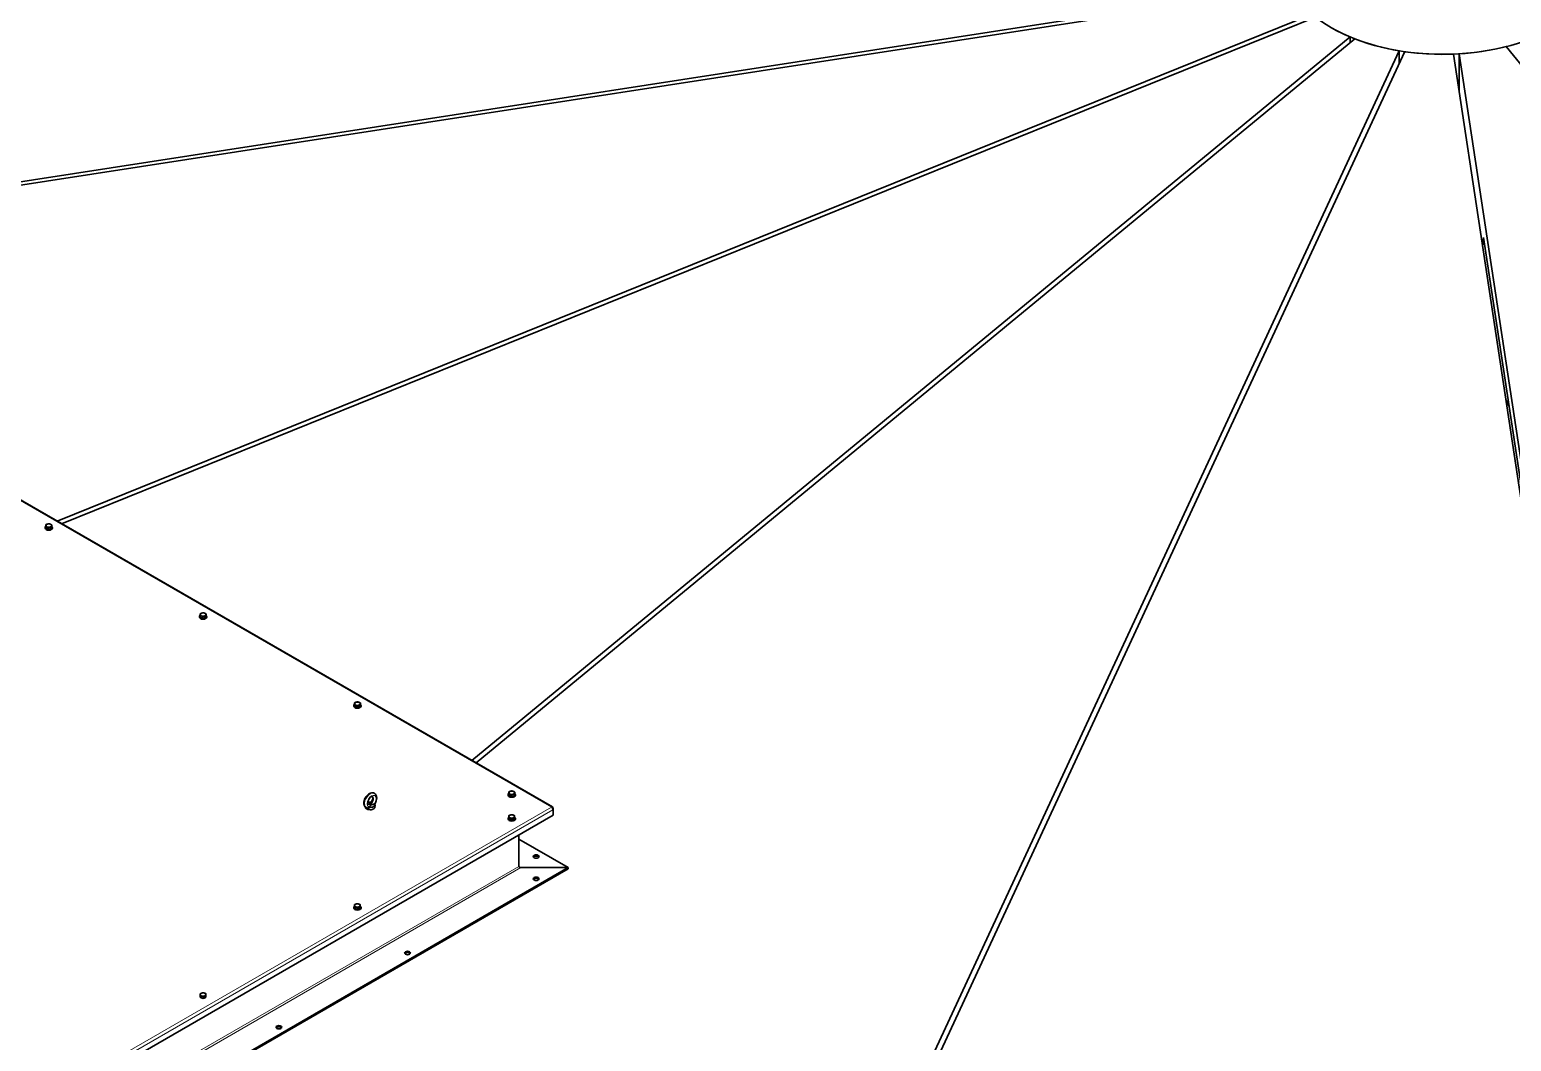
# Model space of a CAD drawing. Header units: millimetres. Extents: x 0 to 42050, y 0 to 29700.
# Drawn here: x 24983 to 26612, y 11432 to 12545 of the extents above; entities that cross this region are included whole.
import ezdxf

# ---------------------------------------------------------------- set-up
doc = ezdxf.new("R2010")
doc.units = ezdxf.units.MM
doc.header["$LTSCALE"] = 50
doc.layers.add('Visible', color=7, linetype='Continuous', lineweight=35)
doc.layers.add('Visible Narrow', color=7, linetype='Continuous', lineweight=18)

msp = doc.modelspace()

# ---------------------------------------------------------------- linework, layer by layer
at = {"layer": 'Visible', "color": 9, "true_color": 0xc0c0c0}
for p, q in [((23652.22, 12173.32), (26368.99, 12593.61)), ((26370.65, 12590.04), (23655.14, 12169.95)), ((25013.47, 12004.11), (26393.34, 12561.95)), ((26397.01, 12558.92), (25018.07, 12001.46)), ((25469.43, 11740.87), (26434.97, 12537)), ((26440.22, 12534.88), (25474.02, 11738.22)), ((26434.97, 12537), (26434.97, 12530.56)), ((26495.05, 12520.83), (25873.87, 11182.37)), ((25874.98, 11199.03), (26488.87, 12521.78)), ((26488.87, 12521.78), (26488.87, 12507.51)), ((26711.87, 11440.29), (26548.54, 12518.12)), ((26554.91, 12518.45), (26717.84, 11443.24)), ((26554.91, 12476.05), (26554.91, 12518.45)), ((27634.61, 11253.86), (26606.77, 12526.47)), ((26581.59, 12316.25), (26580.63, 12306.33)), ((26714.16, 11441.42), (26581.59, 12316.25)), ((26609.77, 12130.33), (26606.11, 12138.22))]:
    msp.add_line(p, q, dxfattribs=at)
at = {"layer": 'Visible'}
for p, q in [((25557.92, 11689.78), (24812.91, 12119.91)), ((25000.05, 11996.66), (25000.05, 11997.31)), ((25000.65, 11998.42), (25000.65, 11996.67)), ((25002.13, 11996.03), (25000.65, 11996.67)), ((25003.6, 11995.39), (25002.13, 11996.03)), ((25003.6, 11997.14), (25003.6, 11995.39)), ((25005.3, 11995.81), (25003.6, 11995.39)), ((25007, 11996.23), (25005.3, 11995.81)), ((25007, 11997.98), (25007, 11996.23)), ((25007.22, 11997.29), (25007, 11996.23)), ((25007.45, 11998.35), (25007.22, 11997.29)), ((25007.25, 11997.4), (25007.25, 11997.31)), ((25007.45, 12000.1), (25007.45, 11998.35)), ((25008.05, 11996.66), (25008.05, 11997.31)), ((25169.75, 11898.68), (25169.75, 11899.34)), ((25170.35, 11900.44), (25170.35, 11898.69)), ((25171.83, 11898.05), (25170.35, 11898.69)), ((25173.31, 11897.41), (25171.83, 11898.05)), ((25173.31, 11899.16), (25173.31, 11897.41)), ((25175.01, 11897.83), (25173.31, 11897.41)), ((25176.71, 11898.25), (25175.01, 11897.83)), ((25176.71, 11900), (25176.71, 11898.25)), ((25176.93, 11899.31), (25176.71, 11898.25)), ((25177.15, 11900.37), (25176.93, 11899.31)), ((25176.95, 11899.42), (25176.95, 11899.34)), ((25177.15, 11902.12), (25177.15, 11900.37)), ((25177.75, 11898.68), (25177.75, 11899.34)), ((25339.46, 11800.7), (25339.46, 11801.36)), ((25340.06, 11802.46), (25340.06, 11800.71)), ((25341.54, 11800.07), (25340.06, 11800.71)), ((25343.02, 11799.43), (25341.54, 11800.07)), ((25343.02, 11801.18), (25343.02, 11799.43)), ((25344.71, 11799.85), (25343.02, 11799.43)), ((25346.41, 11800.27), (25344.71, 11799.85)), ((25346.41, 11802.02), (25346.41, 11800.27)), ((25346.63, 11801.33), (25346.41, 11800.27)), ((25346.86, 11802.39), (25346.63, 11801.33)), ((25346.66, 11801.44), (25346.66, 11801.36)), ((25346.86, 11804.14), (25346.86, 11802.39)), ((25347.46, 11800.7), (25347.46, 11801.36)), ((25362.14, 11704.78), (25362.06, 11704.82)), ((25509.16, 11702.72), (25509.16, 11703.38)), ((25509.77, 11704.48), (25509.77, 11702.73)), ((25511.24, 11702.09), (25509.77, 11702.73)), ((25512.72, 11701.45), (25511.24, 11702.09)), ((25512.72, 11703.2), (25512.72, 11701.45)), ((25514.42, 11701.87), (25512.72, 11701.45)), ((25516.12, 11702.29), (25514.42, 11701.87)), ((25516.12, 11704.04), (25516.12, 11702.29)), ((25516.34, 11703.35), (25516.12, 11702.29)), ((25516.56, 11704.41), (25516.34, 11703.35)), ((25516.36, 11703.46), (25516.36, 11703.38)), ((25516.56, 11706.16), (25516.56, 11704.41)), ((25517.16, 11702.72), (25517.16, 11703.38)), ((25352.37, 11688.6), (25352.39, 11689.67)), ((25352.37, 11688.6), (25355.76, 11686.64)), ((25353.31, 11689.09), (25352.89, 11689.33)), ((25355.76, 11686.64), (25355.69, 11690.07)), ((25356.2, 11686.89), (25355.76, 11686.64)), ((25356.67, 11693.26), (25356.67, 11693.26)), ((25362.6, 11692.27), (25362.6, 11689.66)), ((25362.83, 11690.72), (25362.6, 11690.59)), ((25362.83, 11690.72), (25362.76, 11694.15)), ((25557.92, 11688.39), (25558.42, 11688.68)), ((25558.04, 11688.17), (25558.67, 11688.54)), ((25558.4, 11687.02), (25558.67, 11686.86)), ((25558.67, 11688.54), (25558.42, 11688.68)), ((25558.42, 11686.72), (25558.67, 11686.86)), ((25558.67, 11686.86), (25558.67, 11688.54)), ((25558.67, 11686.86), (25558.67, 11680.66)), ((25558.67, 11680.66), (25020.1, 11369.71)), ((25509.16, 11676.59), (25509.16, 11677.25)), ((25509.95, 11680.24), (25509.95, 11678.49)), ((25509.96, 11677.43), (25509.95, 11678.49)), ((25509.96, 11677.44), (25509.96, 11677.25)), ((25509.98, 11676.36), (25509.96, 11677.43)), ((25509.98, 11678.11), (25509.98, 11676.36)), ((25511.59, 11675.84), (25509.98, 11676.36)), ((25513.2, 11675.31), (25511.59, 11675.84)), ((25513.2, 11677.06), (25513.2, 11675.31)), ((25514.79, 11675.85), (25513.2, 11675.31)), ((25516.38, 11676.39), (25514.79, 11675.85)), ((25516.38, 11678.14), (25516.38, 11676.39)), ((25517.16, 11676.59), (25517.16, 11677.25)), ((25521.09, 11658.96), (25521.09, 11624.34)), ((25575.39, 11623.03), (25521.09, 11654.38)), ((25087.38, 11341.28), (25575.39, 11623.03)), ((25088.88, 11340.84), (25575.39, 11621.72)), ((25575.39, 11623.03), (25523.35, 11623.03)), ((25523.35, 11623.03), (25575.39, 11623.03)), ((25575.39, 11623.03), (25575.39, 11621.72)), ((25575.39, 11623.03), (25575.39, 11623.03)), ((25339.46, 11578.62), (25339.46, 11579.27)), ((25340.24, 11582.26), (25340.24, 11580.51)), ((25340.26, 11579.45), (25340.24, 11580.51)), ((25340.26, 11579.46), (25340.26, 11579.27)), ((25340.28, 11578.38), (25340.26, 11579.45)), ((25340.28, 11580.13), (25340.28, 11578.38)), ((25341.88, 11577.86), (25340.28, 11578.38)), ((25343.49, 11577.33), (25341.88, 11577.86)), ((25343.49, 11579.08), (25343.49, 11577.33)), ((25345.08, 11577.87), (25343.49, 11577.33)), ((25346.68, 11578.42), (25345.08, 11577.87)), ((25346.68, 11580.16), (25346.68, 11578.42)), ((25347.46, 11578.62), (25347.46, 11579.27)), ((25170.54, 11484.28), (25170.54, 11482.53)), ((25170.55, 11481.47), (25170.54, 11482.53)), ((25170.55, 11481.48), (25170.55, 11481.29)), ((25170.57, 11480.4), (25170.55, 11481.47)), ((25170.57, 11482.15), (25170.57, 11480.4)), ((25172.18, 11479.88), (25170.57, 11480.4)), ((25173.79, 11479.35), (25172.18, 11479.88)), ((25173.79, 11481.1), (25173.79, 11479.35)), ((25175.38, 11479.89), (25173.79, 11479.35)), ((25176.97, 11480.44), (25175.38, 11479.89)), ((25176.97, 11482.18), (25176.97, 11480.44))]:
    msp.add_line(p, q, dxfattribs=at)
at = {"layer": 'Visible', "color": 9, "true_color": 0xc0c0c0}
for centre, major_axis, start_param, end_param in [((26536.67, 12521.29), (-3300, 0), 6.0962024, 9.6168762), ((26536.67, 12617.63), (-172.76, 0), 0.6293888, 0.9414076), ((26536.67, 12617.63), (-172.76, 0), 0.9784546, 1.2904734), ((26536.67, 12521.29), (-3260, 0), 0, 1.3652724), ((26536.67, 12521.29), (3260, 0), 4.532673, 6.2831853), ((26536.67, 12617.63), (-172.76, 0), 1.3275205, 1.6395393), ((26536.67, 12617.63), (-172.76, 0), 1.6765863, 1.9886051)]:
    msp.add_ellipse(centre, major_axis=major_axis, ratio=0.5773503, start_param=start_param, end_param=end_param, dxfattribs=at)
msp.add_ellipse((26536.67, 12617.63), major_axis=(-172.74, 0), ratio=0.5773503, dxfattribs=at)
at = {"layer": 'Visible'}
for centre, major_axis, ratio, start_param, end_param in [((25004.05, 11997.31), (4, 0), 0.5773503, 2.5754935, 6.8388121), ((25004.05, 11996.66), (4, 0), 0.5773503, 3.1415927, 6.2831853), ((25004.05, 11999.41), (-3.2, 0), 0.5773503, 6.1631016, 7.2102992), ((25004.05, 11999.41), (-3.2, 0), 0.5773503, 5.1159041, 6.1631016), ((25004.05, 11997.31), (-3.2, 0), 0.5773503, 0.5122191, 1.3420087), ((25004.05, 11999.41), (-3.2, 0), 0.5773503, 0.9271139, 1.9743114), ((25004.05, 11999.41), (3.2, 0), 0.5773503, 0.9271139, 1.9743114), ((25004.05, 11997.31), (-3.2, 0), 0.5773503, 1.5289442, 2.4196787), ((25004.05, 11999.41), (3.2, 0), 0.5773503, 5.1159041, 6.1631016), ((25004.05, 11999.41), (3.2, 0), 0.5773503, 6.1631016, 7.2102992), ((25004.05, 11997.31), (3.2, 0), 0.5773503, 6.0035196, 6.2831853), ((25173.75, 11899.34), (4, 0), 0.5773503, 2.5754935, 6.8388121), ((25173.75, 11898.68), (4, 0), 0.5773503, 3.1415927, 6.2831853), ((25173.75, 11901.43), (-3.2, 0), 0.5773503, 6.1631016, 7.2102992), ((25173.75, 11901.43), (-3.2, 0), 0.5773503, 5.1159041, 6.1631016), ((25173.75, 11899.34), (-3.2, 0), 0.5773503, 0.5122191, 1.3420087), ((25173.75, 11901.43), (-3.2, 0), 0.5773503, 0.9271139, 1.9743114), ((25173.75, 11901.43), (3.2, 0), 0.5773503, 0.9271139, 1.9743114), ((25173.75, 11899.34), (-3.2, 0), 0.5773503, 1.5289442, 2.4196787), ((25173.75, 11901.43), (3.2, 0), 0.5773503, 5.1159041, 6.1631016), ((25173.75, 11901.43), (3.2, 0), 0.5773503, 6.1631016, 7.2102992), ((25173.75, 11899.34), (3.2, 0), 0.5773503, 6.0035196, 6.2831853), ((25343.46, 11801.36), (4, 0), 0.5773503, 2.5754935, 6.8388121), ((25343.46, 11800.7), (4, 0), 0.5773503, 3.1415927, 6.2831853), ((25343.46, 11803.45), (-3.2, 0), 0.5773503, 6.1631016, 7.2102992), ((25343.46, 11803.45), (-3.2, 0), 0.5773503, 5.1159041, 6.1631016), ((25343.46, 11801.36), (-3.2, 0), 0.5773503, 0.5122191, 1.3420087), ((25343.46, 11803.45), (-3.2, 0), 0.5773503, 0.9271139, 1.9743114), ((25343.46, 11803.45), (3.2, 0), 0.5773503, 0.9271139, 1.9743114), ((25343.46, 11801.36), (-3.2, 0), 0.5773503, 1.5289442, 2.4196787), ((25343.46, 11803.45), (3.2, 0), 0.5773503, 5.1159041, 6.1631016), ((25343.46, 11803.45), (3.2, 0), 0.5773503, 6.1631016, 7.2102992), ((25343.46, 11801.36), (3.2, 0), 0.5773503, 6.0035196, 6.2831853), ((25513.16, 11703.38), (4, 0), 0.5773503, 2.5754935, 6.8388121), ((25513.16, 11702.72), (4, 0), 0.5773503, 3.1415927, 6.2831853), ((25513.16, 11705.47), (-3.2, 0), 0.5773503, 6.1631016, 7.2102992), ((25513.16, 11705.47), (-3.2, 0), 0.5773503, 5.1159041, 6.1631016), ((25513.16, 11703.38), (-3.2, 0), 0.5773503, 0.5122191, 1.3420087), ((25513.16, 11705.47), (-3.2, 0), 0.5773503, 0.9271139, 1.9743114), ((25513.16, 11705.47), (3.2, 0), 0.5773503, 0.9271139, 1.9743114), ((25513.16, 11703.38), (-3.2, 0), 0.5773503, 1.5289442, 2.4196787), ((25513.16, 11705.47), (3.2, 0), 0.5773503, 5.1159041, 6.1631016), ((25513.16, 11705.47), (3.2, 0), 0.5773503, 6.1631016, 7.2102992), ((25513.16, 11703.38), (3.2, 0), 0.5773503, 6.0035196, 6.2831853), ((25357.6, 11692.27), (5, 0), 0.5773503, 1.3943417, 2.1674955), ((25357.6, 11692.27), (5, 0), 0.5773503, 4.4095243, 6.5860499), ((25357.6, 11768.16), (-3.49, 165.61), 0.0216007, 2.0652003, 2.0833215), ((25357.6, 11689.66), (5, 0), 0.5773503, 4.4276455, 6.2831853), ((25556.72, 11687.7), (1.2, 2.08), 0.5773503, 5.4977871, 7.0685835), ((25556.72, 11687.7), (1.2, -2.08), 0.5773503, 0.7853982, 2.3561945), ((25513.16, 11677.25), (4, 0), 0.5773503, 2.5053533, 6.9221564), ((25513.16, 11676.59), (4, 0), 0.5773503, 3.1415927, 6.2831853), ((25513.16, 11679.34), (-3.2, 0), 0.5773503, 5.245453, 6.2926506), ((25513.16, 11679.34), (-3.2, 0), 0.5773503, 0.0094653, 1.0566628), ((25513.16, 11677.25), (-3.2, 0), 0.5773503, 0, 0.0542781), ((25513.16, 11677.25), (-3.2, 0), 0.5773503, 0.6235085, 1.4898171), ((25513.16, 11679.34), (3.2, 0), 0.5773503, 1.0566628, 2.1038604), ((25513.16, 11679.34), (-3.2, 0), 0.5773503, 1.0566628, 2.1038604), ((25513.16, 11677.25), (-3.2, 0), 0.5773503, 1.6731041, 2.5346167), ((25513.16, 11679.34), (3.2, 0), 0.5773503, 0.0094653, 1.0566628), ((25513.16, 11679.34), (3.2, 0), 0.5773503, 5.245453, 6.2926506), ((25540.04, 11633.98), (3.2, 0), 0.5773503, 0.3613671, 2.7802255), ((25523.35, 11624.34), (-2.26, 0), 0.5774155, 0.0000565, 1.5708528), ((25523.35, 11624.34), (-2.26, 0), 0.5774155, 6.2831288, 7.8539252), ((25540.04, 11609.48), (3.2, 0), 0.5773503, 0.3613671, 2.7802255), ((25343.46, 11579.27), (4, 0), 0.5773503, 2.5053533, 6.9221564), ((25343.46, 11578.62), (4, 0), 0.5773503, 3.1415927, 6.2831853), ((25343.46, 11581.36), (-3.2, 0), 0.5773503, 5.245453, 6.2926506), ((25343.46, 11581.36), (-3.2, 0), 0.5773503, 0.0094653, 1.0566628), ((25343.46, 11579.27), (-3.2, 0), 0.5773503, 0, 0.0542781), ((25343.46, 11579.27), (-3.2, 0), 0.5773503, 0.6235085, 1.4898171), ((25343.46, 11581.36), (3.2, 0), 0.5773503, 1.0566628, 2.1038604), ((25343.46, 11581.36), (-3.2, 0), 0.5773503, 1.0566628, 2.1038604), ((25343.46, 11579.27), (-3.2, 0), 0.5773503, 1.6731041, 2.5346167), ((25343.46, 11581.36), (3.2, 0), 0.5773503, 0.0094653, 1.0566628), ((25343.46, 11581.36), (3.2, 0), 0.5773503, 5.245453, 6.2926506), ((25398.61, 11527.83), (3.2, 0), 0.5773503, 0.3613671, 2.7802255), ((25173.75, 11483.38), (-3.2, 0), 0.5773503, 5.245453, 6.2926506), ((25173.75, 11483.38), (-3.2, 0), 0.5773503, 0.0094653, 1.0566628), ((25173.75, 11481.29), (-3.2, 0), 0.5773503, 0, 0.0542781), ((25173.75, 11481.29), (-3.2, 0), 0.5773503, 0.6235085, 1.4898171), ((25173.75, 11480.64), (-2.4, 0), 0.5773503, 0.6301372, 2.5114554), ((25173.75, 11483.38), (3.2, 0), 0.5773503, 1.0566628, 2.1038604), ((25173.75, 11483.38), (-3.2, 0), 0.5773503, 1.0566628, 2.1038604), ((25173.75, 11481.29), (-3.2, 0), 0.5773503, 1.6731041, 2.5346167), ((25173.75, 11483.38), (3.2, 0), 0.5773503, 0.0094653, 1.0566628), ((25173.75, 11483.38), (3.2, 0), 0.5773503, 5.245453, 6.2926506), ((25257.19, 11446.18), (3.2, 0), 0.5773503, 0.3613671, 2.7802255)]:
    msp.add_ellipse(centre, major_axis=major_axis, ratio=ratio, start_param=start_param, end_param=end_param, dxfattribs=at)
for centre in [(25540.04, 11635.28), (25540.04, 11610.78), (25398.61, 11529.13), (25257.19, 11447.48)]:
    msp.add_ellipse(centre, major_axis=(3.2, 0), ratio=0.5773503, dxfattribs=at)
for points, weights in [([(25000.87, 11999.63), (25000.77, 11999.13), (25000.65, 11998.42)], [1, 1.03814443452, 1.0003653387]), ([(25000.65, 11998.42), (25001.44, 11998.22), (25002.13, 11997.93)], [1.0003653387, 1.03814443452, 1]), ([(25001.09, 12000.54), (25000.97, 12000.12), (25000.87, 11999.63)], [1.0003653387, 1.03814443452, 1]), ([(25002.79, 12001.1), (25002, 12000.91), (25001.09, 12000.54)], [1, 1.03814443452, 1.0003653387]), ([(25002.13, 11997.93), (25002.81, 11997.63), (25003.6, 11997.14)], [1, 1.03814443452, 1.0003653387]), ([(25004.49, 12001.38), (25003.58, 12001.3), (25002.79, 12001.1)], [1.0003653387, 1.03814443452, 1]), ([(25003.6, 11997.14), (25004.51, 11997.51), (25005.3, 11997.71)], [1.0003653387, 1.03814443452, 1]), ([(25005.97, 12000.88), (25005.28, 12001.18), (25004.49, 12001.38)], [1, 1.03814443452, 1.0003653387]), ([(25005.3, 11997.71), (25006.09, 11997.9), (25007, 11997.98)], [1, 1.03814443452, 1.0003653387]), ([(25007.45, 12000.1), (25006.65, 12000.59), (25005.97, 12000.88)], [1.0003653387, 1.03814443452, 1]), ([(25007, 11997.98), (25007.12, 11998.69), (25007.22, 11999.18)], [1.0003653387, 1.03814443452, 1]), ([(25007.22, 11999.18), (25007.33, 11999.68), (25007.45, 12000.1)], [1, 1.03814443452, 1.0003653387]), ([(25170.58, 11901.65), (25170.47, 11901.16), (25170.35, 11900.44)], [1, 1.03814443452, 1.0003653387]), ([(25170.35, 11900.44), (25171.15, 11900.24), (25171.83, 11899.95)], [1.0003653387, 1.03814443452, 1]), ([(25170.8, 11902.56), (25170.68, 11902.14), (25170.58, 11901.65)], [1.0003653387, 1.03814443452, 1]), ([(25172.5, 11903.12), (25171.71, 11902.93), (25170.8, 11902.56)], [1, 1.03814443452, 1.0003653387]), ([(25171.83, 11899.95), (25172.52, 11899.65), (25173.31, 11899.16)], [1, 1.03814443452, 1.0003653387]), ([(25174.2, 11903.4), (25173.28, 11903.32), (25172.5, 11903.12)], [1.0003653387, 1.03814443452, 1]), ([(25173.31, 11899.16), (25174.22, 11899.53), (25175.01, 11899.73)], [1.0003653387, 1.03814443452, 1]), ([(25175.67, 11902.9), (25174.99, 11903.2), (25174.2, 11903.4)], [1, 1.03814443452, 1.0003653387]), ([(25175.01, 11899.73), (25175.8, 11899.92), (25176.71, 11900)], [1, 1.03814443452, 1.0003653387]), ([(25177.15, 11902.12), (25176.36, 11902.61), (25175.67, 11902.9)], [1.0003653387, 1.03814443452, 1]), ([(25176.71, 11900), (25176.83, 11900.71), (25176.93, 11901.2)], [1.0003653387, 1.03814443452, 1]), ([(25176.93, 11901.2), (25177.03, 11901.7), (25177.15, 11902.12)], [1, 1.03814443452, 1.0003653387]), ([(25340.28, 11803.67), (25340.18, 11803.18), (25340.06, 11802.46)], [1, 1.03814443452, 1.0003653387]), ([(25340.06, 11802.46), (25340.85, 11802.27), (25341.54, 11801.97)], [1.0003653387, 1.03814443452, 1]), ([(25340.5, 11804.58), (25340.38, 11804.16), (25340.28, 11803.67)], [1.0003653387, 1.03814443452, 1]), ([(25342.2, 11805.15), (25341.41, 11804.95), (25340.5, 11804.58)], [1, 1.03814443452, 1.0003653387]), ([(25341.54, 11801.97), (25342.22, 11801.67), (25343.02, 11801.18)], [1, 1.03814443452, 1.0003653387]), ([(25343.9, 11805.42), (25342.99, 11805.34), (25342.2, 11805.15)], [1.0003653387, 1.03814443452, 1]), ([(25343.02, 11801.18), (25343.93, 11801.55), (25344.71, 11801.75)], [1.0003653387, 1.03814443452, 1]), ([(25345.38, 11804.92), (25344.69, 11805.22), (25343.9, 11805.42)], [1, 1.03814443452, 1.0003653387]), ([(25344.71, 11801.75), (25345.5, 11801.94), (25346.41, 11802.02)], [1, 1.03814443452, 1.0003653387]), ([(25346.86, 11804.14), (25346.06, 11804.63), (25345.38, 11804.92)], [1.0003653387, 1.03814443452, 1]), ([(25346.41, 11802.02), (25346.53, 11802.73), (25346.63, 11803.22)], [1.0003653387, 1.03814443452, 1]), ([(25346.63, 11803.22), (25346.74, 11803.72), (25346.86, 11804.14)], [1, 1.03814443452, 1.0003653387]), ([(25509.99, 11705.69), (25509.88, 11705.2), (25509.77, 11704.48)], [1, 1.03814443452, 1.0003653387]), ([(25509.77, 11704.48), (25510.56, 11704.29), (25511.24, 11703.99)], [1.0003653387, 1.03814443452, 1]), ([(25510.21, 11706.6), (25510.09, 11706.18), (25509.99, 11705.69)], [1.0003653387, 1.03814443452, 1]), ([(25511.91, 11707.17), (25511.12, 11706.97), (25510.21, 11706.6)], [1, 1.03814443452, 1.0003653387]), ([(25511.24, 11703.99), (25511.93, 11703.69), (25512.72, 11703.2)], [1, 1.03814443452, 1.0003653387]), ([(25513.61, 11707.44), (25512.7, 11707.36), (25511.91, 11707.17)], [1.0003653387, 1.03814443452, 1]), ([(25512.72, 11703.2), (25513.63, 11703.57), (25514.42, 11703.77)], [1.0003653387, 1.03814443452, 1]), ([(25515.08, 11706.94), (25514.4, 11707.24), (25513.61, 11707.44)], [1, 1.03814443452, 1.0003653387]), ([(25514.42, 11703.77), (25515.21, 11703.96), (25516.12, 11704.04)], [1, 1.03814443452, 1.0003653387]), ([(25516.56, 11706.16), (25515.77, 11706.65), (25515.08, 11706.94)], [1.0003653387, 1.03814443452, 1]), ([(25516.12, 11704.04), (25516.24, 11704.75), (25516.34, 11705.24)], [1.0003653387, 1.03814443452, 1]), ([(25516.34, 11705.24), (25516.44, 11705.74), (25516.56, 11706.16)], [1, 1.03814443452, 1.0003653387]), ([(25356.11, 11689.52), (25356.29, 11689.65), (25356.45, 11689.77)], [1, 1.03210525676, 1.06244661735]), ([(25362.03, 11692.99), (25362.19, 11693.06), (25362.37, 11693.13)], [1.06244661735, 1.03210525676, 1]), ([(25511.54, 11680.93), (25510.8, 11680.68), (25509.95, 11680.24)], [1, 1.03814443452, 1.0003653387]), ([(25509.95, 11680.24), (25509.96, 11679.82), (25509.96, 11679.32)], [1.0003653387, 1.03814443452, 1]), ([(25509.96, 11679.32), (25509.97, 11678.83), (25509.98, 11678.11)], [1, 1.03814443452, 1.0003653387]), ([(25509.98, 11678.11), (25510.84, 11677.97), (25511.59, 11677.73)], [1.0003653387, 1.03814443452, 1]), ([(25513.13, 11681.32), (25512.28, 11681.18), (25511.54, 11680.93)], [1.0003653387, 1.03814443452, 1]), ([(25511.59, 11677.73), (25512.34, 11677.49), (25513.2, 11677.06)], [1, 1.03814443452, 1.0003653387]), ([(25514.74, 11680.95), (25513.99, 11681.19), (25513.13, 11681.32)], [1, 1.03814443452, 1.0003653387]), ([(25513.2, 11677.06), (25514.05, 11677.5), (25514.79, 11677.75)], [1.0003653387, 1.03814443452, 1]), ([(25516.35, 11680.28), (25515.48, 11680.7), (25514.74, 11680.95)], [1.0003653387, 1.03814443452, 1]), ([(25514.79, 11677.75), (25515.53, 11678), (25516.38, 11678.14)], [1, 1.03814443452, 1.0003653387]), ([(25516.36, 11679.36), (25516.36, 11679.85), (25516.35, 11680.28)], [1, 1.03814443452, 1.0003653387]), ([(25516.38, 11678.14), (25516.37, 11678.86), (25516.36, 11679.36)], [1.0003653387, 1.03814443452, 1]), ([(25341.83, 11582.95), (25341.09, 11582.7), (25340.24, 11582.26)], [1, 1.03814443452, 1.0003653387]), ([(25340.24, 11582.26), (25340.25, 11581.84), (25340.26, 11581.34)], [1.0003653387, 1.03814443452, 1]), ([(25340.26, 11581.34), (25340.27, 11580.85), (25340.28, 11580.13)], [1, 1.03814443452, 1.0003653387]), ([(25340.28, 11580.13), (25341.14, 11579.99), (25341.88, 11579.75)], [1.0003653387, 1.03814443452, 1]), ([(25343.42, 11583.34), (25342.57, 11583.2), (25341.83, 11582.95)], [1.0003653387, 1.03814443452, 1]), ([(25341.88, 11579.75), (25342.63, 11579.51), (25343.49, 11579.08)], [1, 1.03814443452, 1.0003653387]), ([(25345.03, 11582.97), (25344.29, 11583.21), (25343.42, 11583.34)], [1, 1.03814443452, 1.0003653387]), ([(25343.49, 11579.08), (25344.35, 11579.52), (25345.08, 11579.77)], [1.0003653387, 1.03814443452, 1]), ([(25346.64, 11582.3), (25345.78, 11582.72), (25345.03, 11582.97)], [1.0003653387, 1.03814443452, 1]), ([(25345.08, 11579.77), (25345.82, 11580.02), (25346.68, 11580.16)], [1, 1.03814443452, 1.0003653387]), ([(25346.66, 11581.38), (25346.65, 11581.87), (25346.64, 11582.3)], [1, 1.03814443452, 1.0003653387]), ([(25346.68, 11580.16), (25346.67, 11580.88), (25346.66, 11581.38)], [1.0003653387, 1.03814443452, 1]), ([(25172.13, 11484.97), (25171.39, 11484.72), (25170.54, 11484.28)], [1, 1.03814443452, 1.0003653387]), ([(25170.54, 11484.28), (25170.54, 11483.86), (25170.55, 11483.36)], [1.0003653387, 1.03814443452, 1]), ([(25170.55, 11483.36), (25170.56, 11482.87), (25170.57, 11482.15)], [1, 1.03814443452, 1.0003653387]), ([(25170.57, 11482.15), (25171.43, 11482.01), (25172.18, 11481.77)], [1.0003653387, 1.03814443452, 1]), ([(25173.72, 11485.37), (25172.86, 11485.22), (25172.13, 11484.97)], [1.0003653387, 1.03814443452, 1]), ([(25172.18, 11481.77), (25172.93, 11481.53), (25173.79, 11481.1)], [1, 1.03814443452, 1.0003653387]), ([(25175.33, 11484.99), (25174.58, 11485.23), (25173.72, 11485.37)], [1, 1.03814443452, 1.0003653387]), ([(25173.79, 11481.1), (25174.64, 11481.54), (25175.38, 11481.79)], [1.0003653387, 1.03814443452, 1]), ([(25176.93, 11484.32), (25176.07, 11484.74), (25175.33, 11484.99)], [1.0003653387, 1.03814443452, 1]), ([(25175.38, 11481.79), (25176.12, 11482.04), (25176.97, 11482.18)], [1, 1.03814443452, 1.0003653387]), ([(25176.95, 11483.4), (25176.94, 11483.89), (25176.93, 11484.32)], [1, 1.03814443452, 1.0003653387]), ([(25176.97, 11482.18), (25176.96, 11482.9), (25176.95, 11483.4)], [1.0003653387, 1.03814443452, 1])]:
    msp.add_rational_spline(points, weights, degree=2, dxfattribs=at)
for points, knots in [([(25352.89, 11689.33), (25352.4, 11689.62), (25351.97, 11690.01), (25351.25, 11690.93), (25350.99, 11691.48), (25350.59, 11692.77), (25350.51, 11693.51), (25350.55, 11695.16), (25350.7, 11696.06), (25351.23, 11697.85), (25351.61, 11698.74), (25352.53, 11700.43), (25353.07, 11701.22), (25354.29, 11702.67), (25354.96, 11703.31), (25356.42, 11704.39), (25357.2, 11704.83), (25358.78, 11705.35), (25359.6, 11705.47), (25360.98, 11705.3), (25361.55, 11705.12), (25362.06, 11704.82)], [-2.3561945, -2.3561945, -2.3561945, -2.3561945, -2.1285941, -2.1285941, -1.8792515, -1.8792515, -1.5690746, -1.5690746, -1.2118087, -1.2118087, -0.854039, -0.854039, -0.5012726, -0.5012726, -0.1465999, -0.1465999, 0.2137379, 0.2137379, 0.5494352, 0.5494352, 0.7853982, 0.7853982, 0.7853982, 0.7853982]), ([(25355.31, 11692.56), (25355.24, 11692.6), (25355.17, 11692.65), (25354.98, 11692.96), (25354.88, 11693.2), (25354.78, 11693.83), (25354.76, 11694.18), (25354.81, 11694.96), (25354.88, 11695.4), (25355.12, 11696.33), (25355.29, 11696.82), (25355.74, 11697.79), (25356.01, 11698.27), (25356.61, 11699.17), (25356.94, 11699.58), (25357.61, 11700.28), (25357.96, 11700.57), (25358.6, 11701), (25358.89, 11701.16), (25359.4, 11701.35), (25359.61, 11701.38), (25359.94, 11701.4), (25360.04, 11701.37), (25360.12, 11701.33), (25360.13, 11701.32), (25360.14, 11701.32)], [-2.3561945, -2.3561945, -2.3561945, -2.3561945, -2.0420352, -2.0420352, -1.7264659, -1.7264659, -1.4673273, -1.4673273, -1.2019714, -1.2019714, -0.9267158, -0.9267158, -0.6457387, -0.6457387, -0.3650973, -0.3650973, -0.0909601, -0.0909601, 0.1726807, 0.1726807, 0.4325068, 0.4325068, 0.7416349, 0.7416349, 0.7853982, 0.7853982, 0.7853982, 0.7853982]), ([(25357.56, 11694.09), (25357.91, 11694.42), (25358.25, 11694.8), (25358.89, 11695.66), (25359.18, 11696.13), (25359.7, 11697.1), (25359.91, 11697.59), (25360.22, 11698.55), (25360.33, 11699), (25360.43, 11699.8), (25360.44, 11700.16), (25360.38, 11700.71), (25360.33, 11700.92), (25360.21, 11701.22), (25360.15, 11701.29), (25360.1, 11701.33), (25360.1, 11701.33), (25360.09, 11701.34)], [-2.8162424, -2.8162424, -2.8162424, -2.8162424, -2.5435628, -2.5435628, -2.2628817, -2.2628817, -1.9812652, -1.9812652, -1.7057698, -1.7057698, -1.4425193, -1.4425193, -1.1904884, -1.1904884, -0.9179316, -0.9179316, -0.8708314, -0.8708314, -0.8708314, -0.8708314]), ([(25362.78, 11693.41), (25363.17, 11694.06), (25363.52, 11694.74), (25364.15, 11696.3), (25364.4, 11697.18), (25364.68, 11698.92), (25364.72, 11699.79), (25364.52, 11701.46), (25364.29, 11702.26), (25363.54, 11703.59), (25363.07, 11704.14), (25362.38, 11704.63), (25362.26, 11704.71), (25362.14, 11704.78)], [-2.4244562, -2.4244562, -2.4244562, -2.4244562, -2.145083, -2.145083, -1.8051618, -1.8051618, -1.4652406, -1.4652406, -1.1253194, -1.1253194, -0.8424167, -0.8424167, -0.7853982, -0.7853982, -0.7853982, -0.7853982]), ([(25353.31, 11689.09), (25353.39, 11689.04), (25353.48, 11689), (25353.65, 11688.91), (25353.74, 11688.87), (25353.92, 11688.8), (25354.01, 11688.76), (25354.19, 11688.7), (25354.28, 11688.67), (25354.47, 11688.62), (25354.56, 11688.6), (25354.65, 11688.58)], [2.35619449, 2.35619449, 2.35619449, 2.35619449, 2.39462819, 2.39462819, 2.4330619, 2.4330619, 2.4714956, 2.4714956, 2.50992931, 2.50992931, 2.54836301, 2.54836301, 2.54836301, 2.54836301]), ([(25355.69, 11690.07), (25355.7, 11689.67), (25355.64, 11689.35), (25355.46, 11688.91), (25355.35, 11688.76), (25355.08, 11688.59), (25354.94, 11688.55), (25354.74, 11688.57), (25354.69, 11688.57), (25354.65, 11688.58)], [0, 0, 0, 0, 0.3633261, 0.3633261, 0.6808716, 0.6808716, 0.955434, 0.955434, 1.0240387, 1.0240387, 1.0240387, 1.0240387]), ([(25355.11, 11692.75), (25355.14, 11692.75), (25355.16, 11692.75), (25355.26, 11692.76), (25355.34, 11692.77), (25355.53, 11692.81), (25355.63, 11692.84), (25355.74, 11692.88)], [2.65857048, 2.65857048, 2.65857048, 2.65857048, 2.7135837, 2.7135837, 2.83271343, 2.83271343, 2.95184317, 2.95184317, 2.95184317, 2.95184317]), ([(25356.67, 11693.26), (25356.66, 11693.26), (25356.65, 11693.25), (25356.64, 11693.25), (25356.64, 11693.24), (25356.62, 11693.23), (25356.6, 11693.22), (25356.54, 11693.19), (25356.5, 11693.17), (25356.26, 11693.07), (25356.02, 11692.98), (25355.74, 11692.88)], [-1.4562933, -1.4562933, -1.4562933, -1.4562933, -1.44378361, -1.44378361, -1.4301303, -1.4301303, -1.39485265, -1.39485265, -1.30115207, -1.30115207, -0.92188658, -0.92188658, -0.92188658, -0.92188658]), ([(25356.45, 11689.77), (25357.1, 11690.24), (25357.51, 11690.81), (25357.95, 11691.49), (25358.08, 11691.72), (25358.25, 11691.94), (25358.3, 11691.99), (25358.38, 11692.07), (25358.42, 11692.1), (25358.47, 11692.14), (25358.49, 11692.15), (25358.51, 11692.17), (25358.52, 11692.17), (25358.53, 11692.18)], [-0.72083028, -0.72083028, -0.72083028, -0.72083028, -0.36234149, -0.36234149, -0.14264662, -0.14264662, -0.07199889, -0.07199889, -0.02885542, -0.02885542, -0.01167621, -0.01167621, -0.00006359, -0.00006359, -0.00006359, -0.00006359]), ([(25357.56, 11694.09), (25357.51, 11694.04), (25357.46, 11694), (25357.25, 11693.78), (25357.12, 11693.63), (25356.95, 11693.46), (25356.9, 11693.42), (25356.82, 11693.36), (25356.78, 11693.33), (25356.73, 11693.3), (25356.71, 11693.29), (25356.69, 11693.27), (25356.68, 11693.27), (25356.67, 11693.26)], [-0.41966457, -0.41966457, -0.41966457, -0.41966457, -0.36234149, -0.36234149, -0.14264662, -0.14264662, -0.07199889, -0.07199889, -0.02885542, -0.02885542, -0.01167621, -0.01167621, -0.00006359, -0.00006359, -0.00006359, -0.00006359]), ([(25358.53, 11692.18), (25358.53, 11692.18), (25358.53, 11692.18), (25358.53, 11692.18), (25358.53, 11692.18), (25358.54, 11692.18)], [13.31779376298, 13.31779376298, 13.31779376298, 13.31779376298, 13.31805195735, 13.31805195735, 13.31831015171, 13.31831015171, 13.31831015171, 13.31831015171]), ([(25358.54, 11692.18), (25358.54, 11692.18), (25358.55, 11692.19), (25358.56, 11692.19), (25358.56, 11692.2), (25358.58, 11692.21), (25358.6, 11692.21), (25358.66, 11692.24), (25358.7, 11692.26), (25359.11, 11692.4), (25359.66, 11692.44), (25360.85, 11692.63), (25361.49, 11692.76), (25362.03, 11692.99)], [-1.4562933, -1.4562933, -1.4562933, -1.4562933, -1.4437836, -1.4437836, -1.4301303, -1.4301303, -1.3948526, -1.3948526, -1.3011521, -1.3011521, -0.5710757, -0.5710757, 0, 0, 0, 0])]:
    msp.add_open_spline(points, degree=3, knots=knots, dxfattribs=at)
at = {"layer": 'Visible Narrow'}
for p, q in [((25556.72, 11689.66), (24811.71, 12119.79)), ((25020.1, 11379.84), (25556.72, 11689.66)), ((25558.42, 11686.72), (25020.1, 11375.92)), ((25357.35, 11693.07), (25357.35, 11693.07)), ((25357.85, 11692.78), (25357.35, 11693.07)), ((25357.35, 11693.07), (25357.85, 11692.78)), ((25357.85, 11692.78), (25357.85, 11692.78)), ((25049.95, 11352.33), (25521.08, 11624.34)), ((25523.35, 11623.03), (25052.93, 11351.43)), ((25521.09, 11624.34), (25523.35, 11623.03)), ((25523.35, 11623.03), (25523.35, 11623.03)), ((25523.35, 11623.03), (25523.35, 11623.03))]:
    msp.add_line(p, q, dxfattribs=at)
for centre, major_axis, ratio, start_param, end_param in [((25357.48, 11697.08), (4.63, 7.72), 0.5660368, 0.7947344, 3.1509289), ((25357.72, 11696.94), (-4.37, -7.87), 0.5884459, 3.9169007, 6.2730952), ((25359.14, 11696.16), (3.37, 6.14), 0.5915725, 4.7094772, 9.4014566), ((25357.48, 11697.08), (-2.63, -4.26), 0.5568458, 0.8018918, 3.1383771), ((25357.48, 11697.08), (4.63, 7.72), 0.5660368, 0.0093363, 0.7947344), ((25357.72, 11696.94), (-4.37, -7.87), 0.5884459, 3.1315026, 3.9169007), ((25357.72, 11696.94), (2.36, 4.41), 0.5971481, 3.908468, 6.2644559), ((25357.48, 11697.08), (-2.63, -4.26), 0.5568458, 0.1272395, 0.8014786), ((25357.72, 11696.94), (2.36, 4.41), 0.5971481, 3.1228633, 3.9080548), ((25359.14, 11696.16), (-3.37, -6.14), 0.5915725, 6.259864, 6.4576722), ((25357.35, 11691.43), (-1, 1.73), 0.5773503, 5.4977871, 6.0052118), ((25357.35, 11691.43), (-1, 1.73), 0.5773503, 5.4977871, 6.0052118), ((25357.85, 11691.15), (-1, 1.73), 0.5773503, 4.9903625, 5.4977871), ((25357.85, 11691.15), (1, -1.73), 0.5773503, 1.8487698, 2.3561945), ((25359.14, 11696.16), (-3.37, -6.14), 0.5915725, 1.3700763, 1.5678846)]:
    msp.add_ellipse(centre, major_axis=major_axis, ratio=ratio, start_param=start_param, end_param=end_param, dxfattribs=at)

doc.saveas('drawing.dxf')
